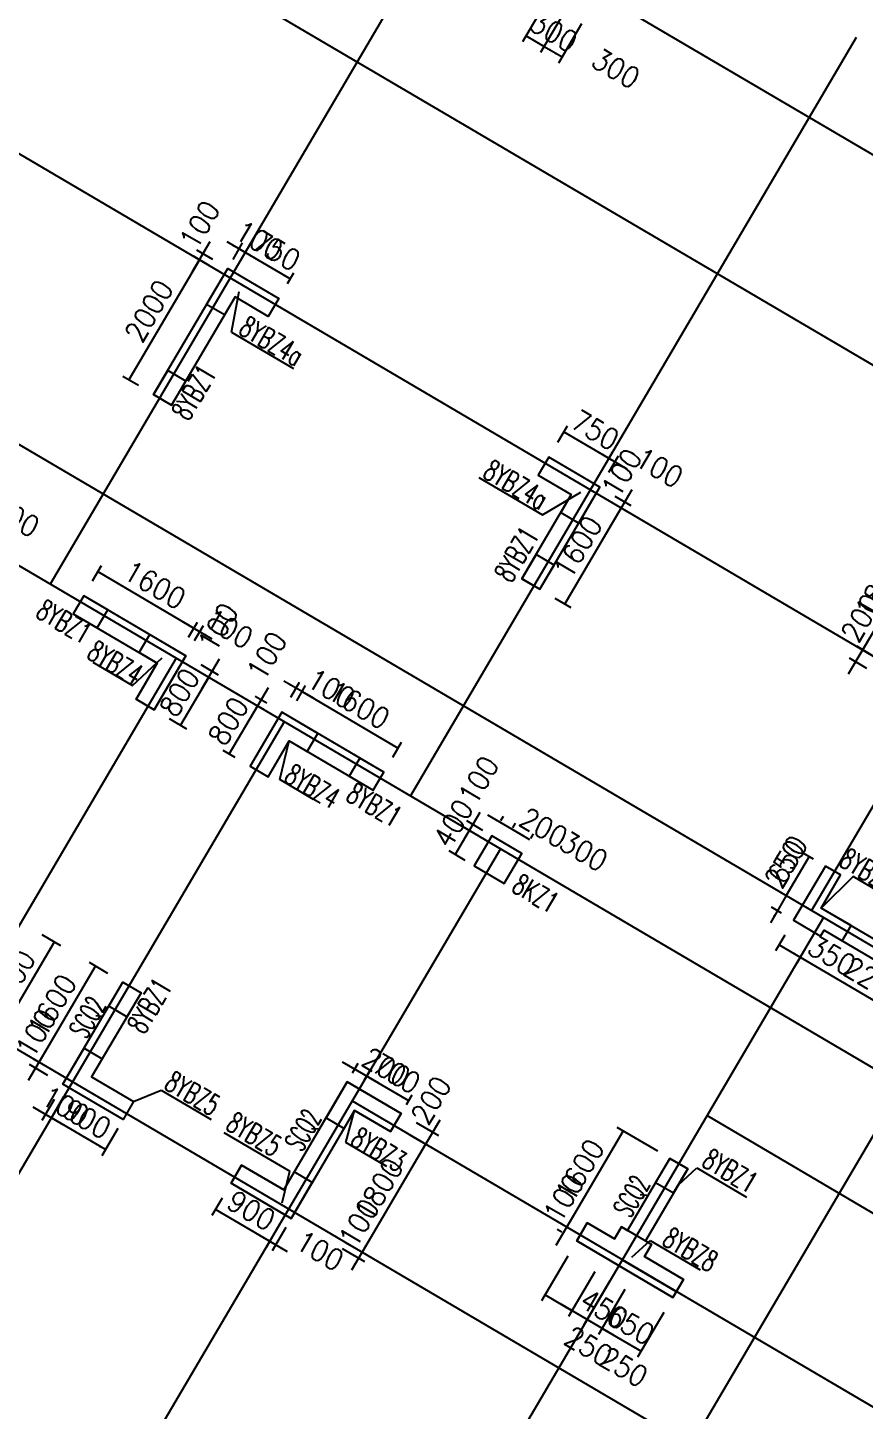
# Model space of a CAD drawing. Extents: x 387171 to 699106, y 11966 to 245688.
# Drawn here: x 607071 to 619086, y 109873 to 129729 of the extents above; entities that cross this region are included whole.
import ezdxf

# ---------------------------------------------------------------- set-up
doc = ezdxf.new("R2010")
doc.units = 0
doc.header["$LTSCALE"] = 100
doc.header["$MEASUREMENT"] = 0
for name, color, linetype in [('b边缘构件', 235, 'Continuous'), ('colu-主楼', 7, 'Continuous'), ('DIM', 3, 'Continuous'), ('DOTE', 253, 'Continuous'), ('NUM', 7, 'Continuous'), ('Q-TEXT', 2, 'Continuous'), ('wall-主楼', 2, 'Continuous'), ('Y阴影', 254, 'Continuous'), ('小尺寸', 4, 'Continuous'), ('边缘构件标注', 1, 'Continuous')]:
    doc.layers.add(name, color=color, linetype=linetype)
doc.styles.get("Standard").update_dxf_attribs({"font": 'standard'})
doc.dimstyles.get("Standard").update_dxf_attribs({"dimtxt": 300, "dimasz": 100, "dimexe": 100, "dimexo": 250, "dimgap": 100, "dimtad": 0, "dimtoh": 1, "dimdec": 0, "dimdsep": 46, "dimcen": 0.09, "dimclrt": 7, "dimadec": 0, "dimazin": 0, "dimtfac": 1, "dimtdec": 4, "dimtofl": 0, "dimtmove": 0, "dimatfit": 3, "dimfxl": 1, "dimtolj": 1, "dimtzin": 0, "dimarcsym": 0})

# ---------------------------------------------------------------- blocks, each defined once
blk = doc.blocks.new('*D4498')
at = {"layer": '小尺寸', "color": 0, "linetype": 'ByBlock', "lineweight": -2}
for p, q in [((610106, 126351), (610245, 126586)), ((610841, 126120), (610194, 126500)), ((610803, 126057), (610891, 126206))]:
    blk.add_line(p, q, dxfattribs=at)
for points in [[(610194, 126500), (610289, 126464), (610272, 126435)], [(610841, 126120), (610746, 126156), (610763, 126185)]]:
    blk.add_solid(points, dxfattribs=at)
at = {"layer": '小尺寸', "color": 7, "linetype": 'Continuous', "lineweight": -2, "insert": (610644, 126526), "char_height": 300, "width": 566.67, "attachment_point": 5, "rotation": 329.5454}
blk.add_mtext('750', dxfattribs=at)
blk = doc.blocks.new('*D744')
at = {"layer": '小尺寸', "color": 0, "linetype": 'ByBlock', "lineweight": -2}
for p, q in [((610366, 126399), (609935, 126652)), ((610020, 126401), (610158, 126637)), ((610106, 126351), (610245, 126586))]:
    blk.add_line(p, q, dxfattribs=at)
for points in [[(610108, 126551), (610013, 126587), (610030, 126616)], [(610194, 126500), (610289, 126464), (610272, 126435)]]:
    blk.add_solid(points, dxfattribs=at)
at = {"layer": '小尺寸', "color": 7, "linetype": 'Continuous', "lineweight": -2, "insert": (610395, 126672), "char_height": 300, "width": 476.67, "attachment_point": 5, "rotation": 329.5454}
blk.add_mtext('100', dxfattribs=at)
blk = doc.blocks.new('*D923')
at = {"layer": '小尺寸', "color": 0, "linetype": 'ByBlock', "lineweight": -2}
for p, q in [((609689, 126654), (609435, 126223)), ((609728, 126399), (609501, 126532)), ((609678, 126313), (609451, 126446))]:
    blk.add_line(p, q, dxfattribs=at)
for points in [[(609587, 126482), (609624, 126576), (609652, 126559)], [(609537, 126395), (609500, 126301), (609472, 126318)]]:
    blk.add_solid(points, dxfattribs=at)
at = {"layer": '小尺寸', "color": 7, "linetype": 'Continuous', "lineweight": -2, "insert": (609543, 126900), "char_height": 300, "width": 476.67, "attachment_point": 5, "rotation": 59.5454}
blk.add_mtext('100', dxfattribs=at)
blk = doc.blocks.new('*D680')
at = {"layer": '小尺寸', "color": 0, "linetype": 'ByBlock', "lineweight": -2}
for p, q in [((609537, 126395), (608523, 124671)), ((609678, 126313), (609451, 126446)), ((608664, 124589), (608437, 124722))]:
    blk.add_line(p, q, dxfattribs=at)
for points in [[(609537, 126395), (609500, 126301), (609472, 126318)], [(608523, 124671), (608559, 124766), (608588, 124749)]]:
    blk.add_solid(points, dxfattribs=at)
at = {"layer": '小尺寸', "color": 7, "linetype": 'Continuous', "lineweight": -2, "insert": (608814, 125660), "char_height": 300, "width": 780, "attachment_point": 5, "rotation": 59.5454}
blk.add_mtext('2000', dxfattribs=at)
blk = doc.blocks.new('*D3289')
at = {"layer": '小尺寸', "color": 0, "linetype": 'ByBlock', "lineweight": -2}
for p, q in [((608003, 121787), (608130, 122003)), ((608079, 121917), (609459, 121106)), ((609382, 120976), (609509, 121192))]:
    blk.add_line(p, q, dxfattribs=at)
for points in [[(608079, 121917), (608174, 121881), (608157, 121852)], [(609459, 121106), (609364, 121143), (609381, 121171)]]:
    blk.add_solid(points, dxfattribs=at)
at = {"layer": '小尺寸', "color": 7, "linetype": 'Continuous', "lineweight": -2, "insert": (608896, 121727), "char_height": 300, "width": 685, "attachment_point": 5, "rotation": 329.5454}
blk.add_mtext('1600', dxfattribs=at)
blk = doc.blocks.new('*D2891')
at = {"layer": '小尺寸', "color": 0, "linetype": 'ByBlock', "lineweight": -2}
for p, q in [((609286, 121208), (609717, 120954)), ((609382, 120976), (609509, 121192)), ((609468, 120926), (609595, 121142))]:
    blk.add_line(p, q, dxfattribs=at)
for points in [[(609459, 121106), (609364, 121143), (609381, 121171)], [(609545, 121056), (609639, 121019), (609622, 120991)]]:
    blk.add_solid(points, dxfattribs=at)
at = {"layer": '小尺寸', "color": 7, "linetype": 'Continuous', "lineweight": -2, "insert": (609963, 121100), "char_height": 300, "width": 476.67, "attachment_point": 5, "rotation": 329.5454}
blk.add_mtext('100', dxfattribs=at)
blk = doc.blocks.new('*D3796')
at = {"layer": '小尺寸', "color": 0, "linetype": 'ByBlock', "lineweight": -2}
for p, q in [((609420, 120548), (609757, 120350)), ((609557, 120583), (609807, 120436)), ((609823, 120659), (609569, 120228))]:
    blk.add_line(p, q, dxfattribs=at)
for points in [[(609721, 120487), (609758, 120581), (609786, 120565)], [(609671, 120401), (609634, 120306), (609606, 120323)]]:
    blk.add_solid(points, dxfattribs=at)
at = {"layer": '小尺寸', "color": 7, "linetype": 'Continuous', "lineweight": -2, "insert": (609805, 121122), "char_height": 300, "width": 476.67, "attachment_point": 5, "rotation": 59.5454}
blk.add_mtext('100', dxfattribs=at)
blk = doc.blocks.new('*D3395')
at = {"layer": '小尺寸', "color": 0, "linetype": 'ByBlock', "lineweight": -2}
for p, q in [((609420, 120548), (609757, 120350)), ((609671, 120401), (609265, 119711)), ((609101, 119807), (609351, 119660))]:
    blk.add_line(p, q, dxfattribs=at)
for points in [[(609671, 120401), (609634, 120306), (609606, 120323)], [(609265, 119711), (609301, 119806), (609330, 119789)]]:
    blk.add_solid(points, dxfattribs=at)
at = {"layer": '小尺寸', "color": 7, "linetype": 'Continuous', "lineweight": -2, "insert": (609252, 120182), "char_height": 300, "width": 566.67, "attachment_point": 5, "rotation": 59.5454}
blk.add_mtext('800', dxfattribs=at)
blk = doc.blocks.new('*D351')
at = {"layer": '小尺寸', "color": 0, "linetype": 'ByBlock', "lineweight": -2}
for p, q in [((606644, 115220), (607455, 116599)), ((607276, 116704), (607541, 116548)), ((606465, 115325), (606730, 115169))]:
    blk.add_line(p, q, dxfattribs=at)
for points in [[(607455, 116599), (607419, 116504), (607390, 116521)], [(606644, 115220), (606680, 115314), (606709, 115297)]]:
    blk.add_solid(points, dxfattribs=at)
at = {"layer": '小尺寸', "color": 7, "linetype": 'Continuous', "lineweight": -2, "insert": (606834, 116036), "char_height": 300, "width": 685, "attachment_point": 5, "rotation": 59.5454}
blk.add_mtext('1600', dxfattribs=at)
blk = doc.blocks.new('*D1877')
at = {"layer": '小尺寸', "color": 0, "linetype": 'ByBlock', "lineweight": -2}
for p, q in [((606094, 122882), (606611, 122577)), ((606279, 122801), (606317, 122866)), ((606451, 122700), (606490, 122765))]:
    blk.add_line(p, q, dxfattribs=at)
for points in [[(606267, 122780), (606172, 122817), (606189, 122845)], [(606439, 122679), (606534, 122643), (606517, 122614)]]:
    blk.add_solid(points, dxfattribs=at)
at = {"layer": '小尺寸', "color": 7, "linetype": 'Continuous', "lineweight": -2, "insert": (606896, 122700), "char_height": 300, "width": 566.67, "attachment_point": 5, "rotation": 329.5454}
blk.add_mtext('200', dxfattribs=at)
blk = doc.blocks.new('*D2652')
at = {"layer": '小尺寸', "color": 0, "linetype": 'ByBlock', "lineweight": -2}
for p, q in [((614660, 112246), (614914, 112677)), ((614740, 112431), (614676, 112470)), ((614791, 112518), (614726, 112556))]:
    blk.add_line(p, q, dxfattribs=at)
for points in [[(614812, 112505), (614849, 112600), (614877, 112583)], [(614762, 112419), (614725, 112324), (614697, 112341)]]:
    blk.add_solid(points, dxfattribs=at)
at = {"layer": '小尺寸', "color": 7, "linetype": 'Continuous', "lineweight": -2, "insert": (614768, 112923), "char_height": 300, "width": 476.67, "attachment_point": 5, "rotation": 59.5454}
blk.add_mtext('100', dxfattribs=at)
blk = doc.blocks.new('*D2266')
at = {"layer": '小尺寸', "color": 0, "linetype": 'ByBlock', "lineweight": -2}
for p, q in [((614812, 112505), (615623, 113884)), ((616119, 113593), (615537, 113935)), ((614791, 112518), (614726, 112556))]:
    blk.add_line(p, q, dxfattribs=at)
for points in [[(615623, 113884), (615587, 113790), (615558, 113807)], [(614812, 112505), (614849, 112600), (614877, 112583)]]:
    blk.add_solid(points, dxfattribs=at)
at = {"layer": '小尺寸', "color": 7, "linetype": 'Continuous', "lineweight": -2, "insert": (615002, 113321), "char_height": 300, "width": 685, "attachment_point": 5, "rotation": 59.5454}
blk.add_mtext('1600', dxfattribs=at)
blk = doc.blocks.new('*D2768')
at = {"layer": '小尺寸', "color": 0, "linetype": 'ByBlock', "lineweight": -2}
for p, q in [((618293, 116599), (618114, 116294)), ((618164, 116380), (620061, 115265)), ((620269, 115619), (620010, 115179))]:
    blk.add_line(p, q, dxfattribs=at)
for points in [[(618164, 116380), (618259, 116344), (618242, 116315)], [(620061, 115265), (619966, 115302), (619983, 115330)]]:
    blk.add_solid(points, dxfattribs=at)
at = {"layer": '小尺寸', "color": 7, "linetype": 'Continuous', "lineweight": -2, "insert": (619239, 116038), "char_height": 300, "width": 780, "attachment_point": 5, "rotation": 329.5454}
blk.add_mtext('2200', dxfattribs=at)
blk = doc.blocks.new('*D4085')
at = {"layer": '小尺寸', "color": 0, "linetype": 'ByBlock', "lineweight": -2}
for p, q in [((618859, 120450), (619164, 120967)), ((619224, 120700), (618976, 120845)), ((619123, 120527), (618875, 120673))]:
    blk.add_line(p, q, dxfattribs=at)
for points in [[(619062, 120795), (619098, 120889), (619127, 120873)], [(618961, 120622), (618924, 120528), (618896, 120545)]]:
    blk.add_solid(points, dxfattribs=at)
at = {"layer": '小尺寸', "color": 7, "linetype": 'Continuous', "lineweight": -2, "insert": (619041, 121252), "char_height": 300, "width": 566.67, "attachment_point": 5, "rotation": 59.5454}
blk.add_mtext('200', dxfattribs=at)
blk = doc.blocks.new('*D409')
at = {"layer": '小尺寸', "color": 0, "linetype": 'ByBlock', "lineweight": -2}
for p, q in [((619062, 120795), (619974, 122346)), ((620136, 122251), (619888, 122397)), ((619224, 120700), (618976, 120845))]:
    blk.add_line(p, q, dxfattribs=at)
for points in [[(619974, 122346), (619938, 122252), (619909, 122269)], [(619062, 120795), (619098, 120889), (619127, 120873)]]:
    blk.add_solid(points, dxfattribs=at)
at = {"layer": '小尺寸', "color": 7, "linetype": 'Continuous', "lineweight": -2, "insert": (619303, 121697), "char_height": 300, "width": 690, "attachment_point": 5, "rotation": 59.5454}
blk.add_mtext('1800', dxfattribs=at)
blk = doc.blocks.new('*D1358')
at = {"layer": '小尺寸', "color": 0, "linetype": 'ByBlock', "lineweight": -2}
for p, q in [((614682, 123776), (614821, 124012)), ((614770, 123926), (615417, 123545)), ((615329, 123396), (615468, 123632))]:
    blk.add_line(p, q, dxfattribs=at)
for points in [[(614770, 123926), (614865, 123889), (614848, 123860)], [(615417, 123545), (615322, 123582), (615339, 123610)]]:
    blk.add_solid(points, dxfattribs=at)
at = {"layer": '小尺寸', "color": 7, "linetype": 'Continuous', "lineweight": -2, "insert": (615220, 123951), "char_height": 300, "width": 566.67, "attachment_point": 5, "rotation": 329.5454}
blk.add_mtext('750', dxfattribs=at)
blk = doc.blocks.new('*D2135')
at = {"layer": '小尺寸', "color": 0, "linetype": 'ByBlock', "lineweight": -2}
for p, q in [((615244, 123647), (615675, 123393)), ((615329, 123396), (615468, 123632)), ((615415, 123345), (615554, 123581))]:
    blk.add_line(p, q, dxfattribs=at)
for points in [[(615417, 123545), (615322, 123582), (615339, 123610)], [(615503, 123495), (615598, 123458), (615581, 123430)]]:
    blk.add_solid(points, dxfattribs=at)
at = {"layer": '小尺寸', "color": 7, "linetype": 'Continuous', "lineweight": -2, "insert": (616139, 123411), "char_height": 300, "width": 476.67, "attachment_point": 5, "rotation": 329.5454}
blk.add_mtext('100', dxfattribs=at)
blk = doc.blocks.new('*D1878')
at = {"layer": '小尺寸', "color": 0, "linetype": 'ByBlock', "lineweight": -2}
for p, q in [((615453, 122917), (615680, 122783)), ((615746, 123092), (615493, 122661)), ((615504, 123003), (615731, 122869))]:
    blk.add_line(p, q, dxfattribs=at)
for points in [[(615645, 122920), (615681, 123015), (615710, 122998)], [(615594, 122834), (615558, 122739), (615529, 122756)]]:
    blk.add_solid(points, dxfattribs=at)
at = {"layer": '小尺寸', "color": 7, "linetype": 'Continuous', "lineweight": -2, "insert": (615601, 123338), "char_height": 300, "width": 476.67, "attachment_point": 5, "rotation": 59.5454}
blk.add_mtext('100', dxfattribs=at)
blk = doc.blocks.new('*D2642')
at = {"layer": '小尺寸', "color": 0, "linetype": 'ByBlock', "lineweight": -2}
for p, q in [((615453, 122917), (615680, 122783)), ((615594, 122834), (614783, 121455)), ((614642, 121537), (614869, 121404))]:
    blk.add_line(p, q, dxfattribs=at)
for points in [[(615594, 122834), (615558, 122739), (615529, 122756)], [(614783, 121455), (614819, 121549), (614848, 121532)]]:
    blk.add_solid(points, dxfattribs=at)
at = {"layer": '小尺寸', "color": 7, "linetype": 'Continuous', "lineweight": -2, "insert": (614973, 122271), "char_height": 300, "width": 685, "attachment_point": 5, "rotation": 59.5454}
blk.add_mtext('1600', dxfattribs=at)
blk = doc.blocks.new('*D2400')
at = {"layer": '小尺寸', "color": 0, "linetype": 'ByBlock', "lineweight": -2}
for p, q in [((610803, 112148), (610372, 112401)), ((610692, 112550), (610494, 112213)), ((610778, 112499), (610580, 112163))]:
    blk.add_line(p, q, dxfattribs=at)
for points in [[(610545, 112300), (610450, 112336), (610467, 112365)], [(610631, 112249), (610726, 112213), (610709, 112184)]]:
    blk.add_solid(points, dxfattribs=at)
at = {"layer": '小尺寸', "color": 7, "linetype": 'Continuous', "lineweight": -2, "insert": (611266, 112165), "char_height": 300, "width": 476.67, "attachment_point": 5, "rotation": 329.5454}
blk.add_mtext('100', dxfattribs=at)
blk = doc.blocks.new('*D2563')
at = {"layer": '小尺寸', "color": 0, "linetype": 'ByBlock', "lineweight": -2}
for p, q in [((609865, 112920), (609718, 112670)), ((610545, 112300), (609769, 112756)), ((610692, 112550), (610494, 112213))]:
    blk.add_line(p, q, dxfattribs=at)
for points in [[(609769, 112756), (609864, 112719), (609847, 112691)], [(610545, 112300), (610450, 112336), (610467, 112365)]]:
    blk.add_solid(points, dxfattribs=at)
at = {"layer": '小尺寸', "color": 7, "linetype": 'Continuous', "lineweight": -2, "insert": (610283, 112743), "char_height": 300, "width": 556.67, "attachment_point": 5, "rotation": 329.5454}
blk.add_mtext('900', dxfattribs=at)
blk = doc.blocks.new('*D3482')
at = {"layer": '小尺寸', "color": 0, "linetype": 'ByBlock', "lineweight": -2}
for p, q in [((612651, 114008), (612973, 113819)), ((612988, 114042), (612684, 113525)), ((612550, 113835), (612872, 113646))]:
    blk.add_line(p, q, dxfattribs=at)
for points in [[(612887, 113869), (612923, 113964), (612952, 113947)], [(612785, 113697), (612749, 113602), (612720, 113619)]]:
    blk.add_solid(points, dxfattribs=at)
at = {"layer": '小尺寸', "color": 7, "linetype": 'Continuous', "lineweight": -2, "insert": (612865, 114326), "char_height": 300, "width": 566.67, "attachment_point": 5, "rotation": 59.5454}
blk.add_mtext('200', dxfattribs=at)
blk = doc.blocks.new('*D3073')
at = {"layer": '小尺寸', "color": 0, "linetype": 'ByBlock', "lineweight": -2}
for p, q in [((612550, 113835), (612872, 113646)), ((612785, 113697), (611873, 112145)), ((611637, 112284), (611959, 112095))]:
    blk.add_line(p, q, dxfattribs=at)
for points in [[(612785, 113697), (612749, 113602), (612720, 113619)], [(611873, 112145), (611909, 112240), (611938, 112223)]]:
    blk.add_solid(points, dxfattribs=at)
at = {"layer": '小尺寸', "color": 7, "linetype": 'Continuous', "lineweight": -2, "insert": (612114, 113048), "char_height": 300, "width": 690, "attachment_point": 5, "rotation": 59.5454}
blk.add_mtext('1800', dxfattribs=at)
blk = doc.blocks.new('*D3994')
at = {"layer": '小尺寸', "color": 0, "linetype": 'ByBlock', "lineweight": -2}
for p, q in [((611587, 112198), (611908, 112008)), ((611637, 112284), (611959, 112095)), ((611974, 112318), (611721, 111887))]:
    blk.add_line(p, q, dxfattribs=at)
for points in [[(611873, 112145), (611909, 112240), (611938, 112223)], [(611822, 112059), (611786, 111964), (611757, 111981)]]:
    blk.add_solid(points, dxfattribs=at)
at = {"layer": '小尺寸', "color": 7, "linetype": 'Continuous', "lineweight": -2, "insert": (611829, 112564), "char_height": 300, "width": 476.67, "attachment_point": 5, "rotation": 59.5454}
blk.add_mtext('100', dxfattribs=at)
blk = doc.blocks.new('*D3587')
at = {"layer": '小尺寸', "color": 0, "linetype": 'ByBlock', "lineweight": -2}
for p, q in [((611908, 114619), (611990, 114757)), ((612543, 114316), (611939, 114671)), ((612512, 114264), (612593, 114403))]:
    blk.add_line(p, q, dxfattribs=at)
for points in [[(611939, 114671), (612034, 114635), (612017, 114606)], [(612543, 114316), (612448, 114353), (612465, 114381)]]:
    blk.add_solid(points, dxfattribs=at)
at = {"layer": '小尺寸', "color": 7, "linetype": 'Continuous', "lineweight": -2, "insert": (612368, 114709), "char_height": 300, "width": 566.67, "attachment_point": 5, "rotation": 329.5454}
blk.add_mtext('700', dxfattribs=at)
blk = doc.blocks.new('*D4492')
at = {"layer": '小尺寸', "color": 0, "linetype": 'ByBlock', "lineweight": -2}
for p, q in [((612112, 114570), (611594, 114874)), ((611736, 114720), (611817, 114859)), ((611908, 114619), (611990, 114757))]:
    blk.add_line(p, q, dxfattribs=at)
for points in [[(611767, 114773), (611672, 114809), (611689, 114838)], [(611939, 114671), (612034, 114635), (612017, 114606)]]:
    blk.add_solid(points, dxfattribs=at)
at = {"layer": '小尺寸', "color": 7, "linetype": 'Continuous', "lineweight": -2, "insert": (612222, 114795), "char_height": 300, "width": 566.67, "attachment_point": 5, "rotation": 329.5454}
blk.add_mtext('200', dxfattribs=at)
blk = doc.blocks.new('*D4116')
at = {"layer": '小尺寸', "color": 0, "linetype": 'ByBlock', "lineweight": -2}
for p, q in [((610934, 120064), (611061, 120280)), ((612389, 119383), (611010, 120194)), ((612313, 119253), (612440, 119469))]:
    blk.add_line(p, q, dxfattribs=at)
for points in [[(611010, 120194), (611105, 120158), (611088, 120129)], [(612389, 119383), (612295, 119419), (612312, 119448)]]:
    blk.add_solid(points, dxfattribs=at)
at = {"layer": '小尺寸', "color": 7, "linetype": 'Continuous', "lineweight": -2, "insert": (611827, 120004), "char_height": 300, "width": 685, "attachment_point": 5, "rotation": 329.5454}
blk.add_mtext('1600', dxfattribs=at)
blk = doc.blocks.new('*D379')
at = {"layer": '小尺寸', "color": 0, "linetype": 'ByBlock', "lineweight": -2}
for p, q in [((611183, 120093), (610752, 120346)), ((610848, 120115), (610975, 120331)), ((610934, 120064), (611061, 120280))]:
    blk.add_line(p, q, dxfattribs=at)
for points in [[(610924, 120245), (610829, 120281), (610846, 120310)], [(611010, 120194), (611105, 120158), (611088, 120129)]]:
    blk.add_solid(points, dxfattribs=at)
at = {"layer": '小尺寸', "color": 7, "linetype": 'Continuous', "lineweight": -2, "insert": (611429, 120238), "char_height": 300, "width": 476.67, "attachment_point": 5, "rotation": 329.5454}
blk.add_mtext('100', dxfattribs=at)
blk = doc.blocks.new('*D541')
at = {"layer": '小尺寸', "color": 0, "linetype": 'ByBlock', "lineweight": -2}
for p, q in [((610524, 120247), (610270, 119816)), ((610455, 119940), (610285, 120039)), ((610505, 120026), (610336, 120125))]:
    blk.add_line(p, q, dxfattribs=at)
for points in [[(610422, 120075), (610459, 120169), (610487, 120152)], [(610372, 119988), (610335, 119894), (610307, 119911)]]:
    blk.add_solid(points, dxfattribs=at)
at = {"layer": '小尺寸', "color": 7, "linetype": 'Continuous', "lineweight": -2, "insert": (610506, 120710), "char_height": 300, "width": 476.67, "attachment_point": 5, "rotation": 59.5454}
blk.add_mtext('100', dxfattribs=at)
blk = doc.blocks.new('*D310')
at = {"layer": '小尺寸', "color": 0, "linetype": 'ByBlock', "lineweight": -2}
for p, q in [((610372, 119988), (609966, 119299)), ((610455, 119940), (610285, 120039)), ((610049, 119250), (609880, 119349))]:
    blk.add_line(p, q, dxfattribs=at)
for points in [[(610372, 119988), (610335, 119894), (610307, 119911)], [(609966, 119299), (610002, 119393), (610031, 119377)]]:
    blk.add_solid(points, dxfattribs=at)
at = {"layer": '小尺寸', "color": 7, "linetype": 'Continuous', "lineweight": -2, "insert": (609953, 119770), "char_height": 300, "width": 566.67, "attachment_point": 5, "rotation": 59.5454}
blk.add_mtext('800', dxfattribs=at)
blk = doc.blocks.new('*D1054')
at = {"layer": '小尺寸', "color": 0, "linetype": 'ByBlock', "lineweight": -2}
for p, q in [((607588, 114374), (607360, 113987)), ((608187, 113617), (607411, 114073)), ((608364, 113918), (608136, 113530))]:
    blk.add_line(p, q, dxfattribs=at)
for points in [[(607411, 114073), (607506, 114036), (607489, 114008)], [(608187, 113617), (608092, 113653), (608109, 113682)]]:
    blk.add_solid(points, dxfattribs=at)
at = {"layer": '小尺寸', "color": 7, "linetype": 'Continuous', "lineweight": -2, "insert": (607926, 114060), "char_height": 300, "width": 556.67, "attachment_point": 5, "rotation": 329.5454}
blk.add_mtext('900', dxfattribs=at)
blk = doc.blocks.new('*D805')
at = {"layer": '小尺寸', "color": 0, "linetype": 'ByBlock', "lineweight": -2}
for p, q in [((607583, 113971), (607152, 114225)), ((607452, 114339), (607274, 114037)), ((607588, 114374), (607360, 113987))]:
    blk.add_line(p, q, dxfattribs=at)
for points in [[(607325, 114123), (607230, 114160), (607247, 114188)], [(607411, 114073), (607506, 114036), (607489, 114008)]]:
    blk.add_solid(points, dxfattribs=at)
at = {"layer": '小尺寸', "color": 7, "linetype": 'Continuous', "lineweight": -2, "insert": (607612, 114244), "char_height": 300, "width": 476.67, "attachment_point": 5, "rotation": 329.5454}
blk.add_mtext('100', dxfattribs=at)
blk = doc.blocks.new('*D1581')
at = {"layer": '小尺寸', "color": 0, "linetype": 'ByBlock', "lineweight": -2}
for p, q in [((607083, 114614), (607336, 115045)), ((607363, 114681), (607098, 114837)), ((607413, 114767), (607148, 114923))]:
    blk.add_line(p, q, dxfattribs=at)
for points in [[(607184, 114786), (607148, 114692), (607119, 114709)], [(607235, 114873), (607271, 114967), (607300, 114950)]]:
    blk.add_solid(points, dxfattribs=at)
at = {"layer": '小尺寸', "color": 7, "linetype": 'Continuous', "lineweight": -2, "insert": (607191, 115291), "char_height": 300, "width": 476.67, "attachment_point": 5, "rotation": 59.5454}
blk.add_mtext('100', dxfattribs=at)
blk = doc.blocks.new('*D1314')
at = {"layer": '小尺寸', "color": 0, "linetype": 'ByBlock', "lineweight": -2}
for p, q in [((607235, 114873), (608046, 116252)), ((608224, 116147), (607959, 116302)), ((607413, 114767), (607148, 114923))]:
    blk.add_line(p, q, dxfattribs=at)
for points in [[(608046, 116252), (608009, 116157), (607980, 116174)], [(607235, 114873), (607271, 114967), (607300, 114950)]]:
    blk.add_solid(points, dxfattribs=at)
at = {"layer": '小尺寸', "color": 7, "linetype": 'Continuous', "lineweight": -2, "insert": (607425, 115689), "char_height": 300, "width": 685, "attachment_point": 5, "rotation": 59.5454}
blk.add_mtext('1600', dxfattribs=at)
blk = doc.blocks.new('*D2527')
at = {"layer": '小尺寸', "color": 0, "linetype": 'ByBlock', "lineweight": -2}
for p, q in [((614283, 118066), (614025, 118219)), ((614037, 118239), (614076, 118305)), ((614296, 118087), (614334, 118153))]:
    blk.add_line(p, q, dxfattribs=at)
for points in [[(614025, 118219), (614120, 118182), (614103, 118153)], [(614283, 118066), (614189, 118103), (614206, 118131)]]:
    blk.add_solid(points, dxfattribs=at)
at = {"layer": '小尺寸', "color": 7, "linetype": 'Continuous', "lineweight": -2, "insert": (615058, 117901), "char_height": 300, "width": 566.67, "attachment_point": 5, "rotation": 329.5454}
blk.add_mtext('300', dxfattribs=at)
blk = doc.blocks.new('*D3431')
at = {"layer": '小尺寸', "color": 0, "linetype": 'ByBlock', "lineweight": -2}
for p, q in [((614197, 118117), (613680, 118421)), ((613865, 118341), (613903, 118406)), ((614037, 118239), (614076, 118305))]:
    blk.add_line(p, q, dxfattribs=at)
for points in [[(613852, 118320), (613758, 118356), (613775, 118385)], [(614025, 118219), (614120, 118182), (614103, 118153)]]:
    blk.add_solid(points, dxfattribs=at)
at = {"layer": '小尺寸', "color": 7, "linetype": 'Continuous', "lineweight": -2, "insert": (614482, 118240), "char_height": 300, "width": 566.67, "attachment_point": 5, "rotation": 329.5454}
blk.add_mtext('200', dxfattribs=at)
blk = doc.blocks.new('*D3033')
at = {"layer": '小尺寸', "color": 0, "linetype": 'ByBlock', "lineweight": -2}
for p, q in [((613565, 118459), (613311, 118028)), ((613558, 118115), (613326, 118251)), ((613609, 118201), (613377, 118337))]:
    blk.add_line(p, q, dxfattribs=at)
for points in [[(613463, 118287), (613500, 118381), (613528, 118364)], [(613413, 118200), (613376, 118106), (613348, 118123)]]:
    blk.add_solid(points, dxfattribs=at)
at = {"layer": '小尺寸', "color": 7, "linetype": 'Continuous', "lineweight": -2, "insert": (613547, 118922), "char_height": 300, "width": 476.67, "attachment_point": 5, "rotation": 59.5454}
blk.add_mtext('100', dxfattribs=at)
blk = doc.blocks.new('*D3946')
at = {"layer": '小尺寸', "color": 0, "linetype": 'ByBlock', "lineweight": -2}
for p, q in [((613413, 118200), (613210, 117856)), ((613558, 118115), (613326, 118251)), ((613355, 117770), (613124, 117906))]:
    blk.add_line(p, q, dxfattribs=at)
for points in [[(613413, 118200), (613376, 118106), (613348, 118123)], [(613210, 117856), (613246, 117950), (613275, 117933)]]:
    blk.add_solid(points, dxfattribs=at)
at = {"layer": '小尺寸', "color": 7, "linetype": 'Continuous', "lineweight": -2, "insert": (613182, 118301), "char_height": 300, "width": 576.67, "attachment_point": 5, "rotation": 59.5454}
blk.add_mtext('400', dxfattribs=at)
blk = doc.blocks.new('*D4431')
at = {"layer": '小尺寸', "color": 0, "linetype": 'ByBlock', "lineweight": -2}
for p, q in [((618294, 117825), (617964, 117264)), ((618354, 117789), (618207, 117875)), ((618025, 117228), (617878, 117315))]:
    blk.add_line(p, q, dxfattribs=at)
for points in [[(618294, 117825), (618257, 117730), (618229, 117747)], [(617964, 117264), (618000, 117359), (618029, 117342)]]:
    blk.add_solid(points, dxfattribs=at)
at = {"layer": '小尺寸', "color": 7, "linetype": 'Continuous', "lineweight": -2, "insert": (617982, 117783), "char_height": 300, "width": 556.67, "attachment_point": 5, "rotation": 59.5454}
blk.add_mtext('650', dxfattribs=at)
blk = doc.blocks.new('*D4049')
at = {"layer": '小尺寸', "color": 0, "linetype": 'ByBlock', "lineweight": -2}
for p, q in [((618065, 117437), (617736, 116876)), ((618025, 117228), (617878, 117315)), ((617898, 117013), (617751, 117099))]:
    blk.add_line(p, q, dxfattribs=at)
for points in [[(617964, 117264), (618000, 117359), (618029, 117342)], [(617837, 117049), (617801, 116954), (617772, 116971)]]:
    blk.add_solid(points, dxfattribs=at)
at = {"layer": '小尺寸', "color": 7, "linetype": 'Continuous', "lineweight": -2, "insert": (617943, 117721), "char_height": 300, "width": 566.67, "attachment_point": 5, "rotation": 59.5454}
blk.add_mtext('250', dxfattribs=at)
blk = doc.blocks.new('*D1991')
at = {"layer": '小尺寸', "color": 0, "linetype": 'ByBlock', "lineweight": -2}
for p, q in [((614829, 112089), (614451, 111446)), ((615217, 111861), (614839, 111218)), ((614501, 111532), (614889, 111304))]:
    blk.add_line(p, q, dxfattribs=at)
for points in [[(614501, 111532), (614596, 111496), (614579, 111467)], [(614889, 111304), (614795, 111340), (614812, 111369)]]:
    blk.add_solid(points, dxfattribs=at)
at = {"layer": '小尺寸', "color": 7, "linetype": 'Continuous', "lineweight": -2, "insert": (615351, 111323), "char_height": 300, "width": 576.67, "attachment_point": 5, "rotation": 329.5454}
blk.add_mtext('450', dxfattribs=at)
blk = doc.blocks.new('*D1725')
at = {"layer": '小尺寸', "color": 0, "linetype": 'ByBlock', "lineweight": -2}
for p, q in [((615217, 111861), (614839, 111218)), ((615433, 111734), (615054, 111091)), ((614717, 111405), (615277, 111076))]:
    blk.add_line(p, q, dxfattribs=at)
for points in [[(614889, 111304), (614795, 111340), (614812, 111369)], [(615105, 111177), (615200, 111141), (615183, 111112)]]:
    blk.add_solid(points, dxfattribs=at)
at = {"layer": '小尺寸', "color": 7, "linetype": 'Continuous', "lineweight": -2, "insert": (615128, 110792), "char_height": 300, "width": 566.67, "attachment_point": 5, "rotation": 329.5454}
blk.add_mtext('250', dxfattribs=at)
blk = doc.blocks.new('*D2495')
at = {"layer": '小尺寸', "color": 0, "linetype": 'ByBlock', "lineweight": -2}
for p, q in [((615648, 111608), (615270, 110964)), ((616208, 111278), (615830, 110635)), ((615320, 111050), (615881, 110721))]:
    blk.add_line(p, q, dxfattribs=at)
for points in [[(615320, 111050), (615415, 111014), (615398, 110985)], [(615881, 110721), (615786, 110757), (615803, 110786)]]:
    blk.add_solid(points, dxfattribs=at)
at = {"layer": '小尺寸', "color": 7, "linetype": 'Continuous', "lineweight": -2, "insert": (615727, 111101), "char_height": 300, "width": 556.67, "attachment_point": 5, "rotation": 329.5454}
blk.add_mtext('650', dxfattribs=at)
blk = doc.blocks.new('*D2243')
at = {"layer": '小尺寸', "color": 0, "linetype": 'ByBlock', "lineweight": -2}
for p, q in [((615433, 111734), (615054, 111091)), ((615648, 111608), (615270, 110964)), ((615493, 110949), (614933, 111278))]:
    blk.add_line(p, q, dxfattribs=at)
for points in [[(615105, 111177), (615010, 111213), (615027, 111242)], [(615320, 111050), (615415, 111014), (615398, 110985)]]:
    blk.add_solid(points, dxfattribs=at)
at = {"layer": '小尺寸', "color": 7, "linetype": 'Continuous', "lineweight": -2, "insert": (615633, 110495), "char_height": 300, "width": 566.67, "attachment_point": 5, "rotation": 329.5454}
blk.add_mtext('250', dxfattribs=at)
blk = doc.blocks.new('*D1171')
at = {"layer": '小尺寸', "color": 0, "linetype": 'ByBlock', "lineweight": -2}
for p, q in [((617944, 116696), (617812, 116471)), ((617863, 116558), (618164, 116380)), ((618246, 116519), (618114, 116294))]:
    blk.add_line(p, q, dxfattribs=at)
for points in [[(617863, 116558), (617957, 116521), (617940, 116493)], [(618164, 116380), (618070, 116417), (618086, 116445)]]:
    blk.add_solid(points, dxfattribs=at)
at = {"layer": '小尺寸', "color": 7, "linetype": 'Continuous', "lineweight": -2, "insert": (618621, 116401), "char_height": 300, "width": 566.67, "attachment_point": 5, "rotation": 329.5454}
blk.add_mtext('350', dxfattribs=at)
blk = doc.blocks.new('*D2252')
at = {"layer": 'DIM', "color": 0, "linetype": 'ByBlock', "lineweight": -2}
for p, q in [((614506, 130086), (614177, 129525)), ((614765, 129934), (614435, 129373)), ((614228, 129612), (614486, 129460))]:
    blk.add_line(p, q, dxfattribs=at)
for points in [[(614228, 129612), (614322, 129575), (614305, 129547)], [(614486, 129460), (614391, 129496), (614408, 129525)]]:
    blk.add_solid(points, dxfattribs=at)
at = {"layer": 'DIM', "color": 7, "linetype": 'Continuous', "lineweight": -2, "insert": (614626, 129667), "char_height": 300, "width": 566.67, "attachment_point": 5, "rotation": 329.5454}
blk.add_mtext('300', dxfattribs=at)
blk = doc.blocks.new('*D1851')
at = {"layer": 'DIM', "color": 0, "linetype": 'ByBlock', "lineweight": -2}
for p, q in [((614765, 129934), (614435, 129373)), ((615024, 129782), (614694, 129221)), ((614486, 129460), (614745, 129308))]:
    blk.add_line(p, q, dxfattribs=at)
for points in [[(614486, 129460), (614581, 129423), (614564, 129395)], [(614745, 129308), (614650, 129344), (614667, 129373)]]:
    blk.add_solid(points, dxfattribs=at)
at = {"layer": 'DIM', "color": 7, "linetype": 'Continuous', "lineweight": -2, "insert": (615519, 129142), "char_height": 300, "width": 566.67, "attachment_point": 5, "rotation": 329.5454}
blk.add_mtext('300', dxfattribs=at)

msp = doc.modelspace()

# ---------------------------------------------------------------- hatches: boundary and pattern name
at = {"layer": 'Y阴影'}
h = msp.add_hatch(dxfattribs=at)
h.set_pattern_fill('ANSI31', color=256, scale=25, angle=-30.45463, style=0)
h.set_pattern_definition([])
h.paths.add_polyline_path([(610676.6, 125841.3), (610524.5, 125582.7), (610050.4, 125861.5), (609898.3, 125602.9), (609639.7, 125754.9), (609943.8, 126272.1)], flags=0)
h = msp.add_hatch(dxfattribs=at)
h.set_pattern_fill('ANSI31', color=256, scale=25, angle=-30.45463, style=0)
h.set_pattern_definition([])
h.paths.add_polyline_path([(609082.2, 124806.7), (608879.4, 124461.9), (609138.1, 124309.8), (609340.8, 124654.6)], flags=0)
h = msp.add_hatch(dxfattribs=at)
h.set_pattern_fill('ANSI31', color=256, scale=25, angle=-30.45463, style=0)
h.set_pattern_definition([])
h.paths.add_polyline_path([(614555.7, 123560.5), (614403.7, 123301.9), (614877.8, 123023.1), (614725.7, 122764.5), (614984.3, 122612.4), (615288.4, 123129.6)], flags=0)
h = msp.add_hatch(dxfattribs=at)
h.set_pattern_fill('ANSI31', color=256, scale=25, angle=-30.45463, style=0)
h.set_pattern_definition([])
h.paths.add_polyline_path([(614370.9, 122161), (614168.2, 121816.2), (614426.8, 121664.2), (614629.5, 122009)], flags=0)
h = msp.add_hatch(dxfattribs=at)
h.set_pattern_fill('ANSI31', color=256, scale=25, angle=-30.45463, style=0)
h.set_pattern_definition([])
h.paths.add_polyline_path([(607724, 121313.1), (608068.9, 121110.3), (608220.9, 121368.9), (607876.1, 121571.7)], flags=0)
h = msp.add_hatch(dxfattribs=at)
h.set_pattern_fill('ANSI31', color=256, scale=25, angle=-30.45463, style=0)
h.set_pattern_definition([])
h.paths.add_polyline_path([(609341.5, 120710), (608885.4, 119934.2), (608626.8, 120086.2), (608930.9, 120603.5), (608672.3, 120755.5), (608824.3, 121014.1)], flags=0)
h = msp.add_hatch(dxfattribs=at)
h.set_pattern_fill('ANSI31', color=256, scale=25, angle=-30.45463, style=0)
h.set_pattern_definition([])
h.paths.add_polyline_path([(610720.8, 119899), (610264.6, 119123.2), (610523.2, 118971.2), (610827.4, 119488.4), (611086, 119336.3), (611238, 119594.9)], flags=0)
h = msp.add_hatch(dxfattribs=at)
h.set_pattern_fill('ANSI31', color=256, scale=25, angle=-30.45463, style=0)
h.set_pattern_definition([])
h.paths.add_polyline_path([(611689.4, 118981.5), (612034.2, 118778.8), (612186.3, 119037.4), (611841.4, 119240.1)], flags=0)
h = msp.add_hatch(dxfattribs=at)
h.set_pattern_fill('ANSI31', color=256, scale=25, angle=-30.45463, style=0)
h.set_pattern_definition([])
h.paths.add_polyline_path([(618526.8, 117687.4), (618070.6, 116911.6), (618458.5, 116683.5), (618509.2, 116769.7), (618767.8, 116617.6), (618894.5, 116833.1), (618463.5, 117086.6), (618742.3, 117560.7)], flags=0)
h = msp.add_hatch(dxfattribs=at)
h.set_pattern_fill('ANSI31', color=256, scale=25, angle=-30.45463, style=0)
h.set_pattern_definition([])
h.paths.add_polyline_path([(608698.6, 115867.8), (608495.8, 115523), (608237.2, 115675.1), (608439.9, 116019.9)], flags=0)
h = msp.add_hatch(dxfattribs=at)
h.set_pattern_fill('ANSI31', color=256, scale=25, angle=-30.45463, style=0)
h.set_pattern_definition([])
h.paths.add_polyline_path([(608592.4, 114306.2), (608440.3, 114047.6), (607578.3, 114554.5), (607882.4, 115071.7), (608141, 114919.6), (607989, 114661)], flags=0)
h = msp.add_hatch(dxfattribs=at)
h.set_pattern_fill('ANSI31', color=256, scale=25, angle=-30.45463, style=0)
h.set_pattern_definition([])
h.paths.add_polyline_path([(611659.8, 114590.7), (611355.7, 114073.5), (611614.3, 113921.4), (611766.4, 114180.1), (612283.6, 113875.9), (612435.6, 114134.6)], flags=0)
h = msp.add_hatch(dxfattribs=at)
h.set_pattern_fill('ANSI31', color=256, scale=25, angle=-30.45463, style=0)
h.set_pattern_definition([])
h.paths.add_polyline_path([(610144, 113393.9), (609992, 113135.3), (610854, 112628.4), (611158.1, 113145.6), (610899.5, 113297.7), (610747.5, 113039.1)], flags=0)
h = msp.add_hatch(dxfattribs=at)
h.set_pattern_fill('ANSI31', color=256, scale=25, angle=-30.45463, style=0)
h.set_pattern_definition([])
h.paths.add_polyline_path([(616291.6, 113491.4), (616088.9, 113146.6), (616347.5, 112994.5), (616550.2, 113339.3)], flags=0)
h = msp.add_hatch(dxfattribs=at)
h.set_pattern_fill('ANSI31', color=256, scale=25, angle=-30.45463, style=0)
h.set_pattern_definition([])
h.paths.add_polyline_path([(615107.9, 112563.3), (614955.9, 112304.7), (616335.1, 111493.7), (616487.2, 111752.3), (615926.8, 112081.8), (616028.2, 112254.2), (615597.2, 112507.6), (615495.8, 112335.2)], flags=0)

# ---------------------------------------------------------------- linework, layer by layer
at = {"layer": 'b边缘构件'}
for points in [[(610676.6, 125841.3), (610524.5, 125582.7), (610050.4, 125861.5), (609898.3, 125602.9), (609639.7, 125754.9), (609943.8, 126272.1), (610676.6, 125841.3)], [(609082.2, 124806.7), (608879.4, 124461.9), (609138.1, 124309.8), (609340.8, 124654.6), (609082.2, 124806.7)], [(614555.7, 123560.5), (614403.7, 123301.9), (614877.8, 123023.1), (614725.7, 122764.5), (614984.3, 122612.4), (615288.4, 123129.6), (614555.7, 123560.5)], [(614370.9, 122161), (614168.2, 121816.2), (614426.8, 121664.2), (614629.5, 122009), (614370.9, 122161)], [(607724, 121313.1), (608068.9, 121110.3), (608220.9, 121368.9), (607876.1, 121571.7), (607724, 121313.1)], [(609341.5, 120710), (608885.4, 119934.2), (608626.8, 120086.2), (608930.9, 120603.5), (608672.3, 120755.5), (608824.3, 121014.1), (609341.5, 120710)], [(610720.8, 119899), (610264.6, 119123.2), (610523.2, 118971.2), (610827.4, 119488.4), (611086, 119336.3), (611238, 119594.9), (610720.8, 119899)], [(611689.4, 118981.5), (612034.2, 118778.8), (612186.3, 119037.4), (611841.4, 119240.1), (611689.4, 118981.5)], [(618526.8, 117687.4), (618070.6, 116911.6), (618458.5, 116683.5), (618509.2, 116769.7), (618767.8, 116617.6), (618894.5, 116833.1), (618463.5, 117086.6), (618742.3, 117560.7), (618526.8, 117687.4)], [(608698.6, 115867.8), (608495.8, 115523), (608237.2, 115675.1), (608439.9, 116019.9), (608698.6, 115867.8)], [(608592.4, 114306.2), (608440.3, 114047.6), (607578.3, 114554.5), (607882.4, 115071.7), (608141, 114919.6), (607989, 114661), (608592.4, 114306.2)], [(611659.8, 114590.7), (611355.7, 114073.5), (611614.3, 113921.4), (611766.4, 114180.1), (612283.6, 113875.9), (612435.6, 114134.6), (611659.8, 114590.7)], [(610144, 113393.9), (609992, 113135.3), (610854, 112628.4), (611158.1, 113145.6), (610899.5, 113297.7), (610747.5, 113039.1), (610144, 113393.9)], [(616291.6, 113491.4), (616088.9, 113146.6), (616347.5, 112994.5), (616550.2, 113339.3), (616291.6, 113491.4)], [(615107.9, 112563.3), (614955.9, 112304.7), (616335.1, 111493.7), (616487.2, 111752.3), (615926.8, 112081.8), (616028.2, 112254.2), (615597.2, 112507.6), (615495.8, 112335.2), (615107.9, 112563.3)]]:
    msp.add_lwpolyline(points, dxfattribs=at)
at = {"layer": 'colu-主楼'}
msp.add_lwpolyline([(613915.5, 117440.6), (614168.9, 117871.6), (613737.9, 118125), (613484.5, 117694)], close=True, dxfattribs=at)
msp.add_lwpolyline([(613915.5, 117440.6), (614168.9, 117871.6), (613737.9, 118125), (613484.5, 117694)], close=True, dxfattribs=at)
at = {"layer": 'DOTE'}
for p, q in [((587628.3, 143453.4), (636841.8, 114516.9)), ((585803.6, 140350.1), (639805.6, 108598)), ((647775.5, 111104.2), (601053.4, 138575.8)), ((583218.7, 135953.7), (631186.4, 107749.7)), ((613797.1, 132628.3), (607394.4, 121738.9)), ((580177.5, 130781.5), (629391, 101845)), ((597120.7, 129519.7), (633192.4, 108310.3)), ((618969.3, 129587.1), (612566.6, 118697.8)), ((623969.1, 126647.4), (618326.6, 117051)), ((609204.7, 120674.5), (603989.7, 111805.2)), ((610756.3, 119762.2), (605541.3, 110892.8)), ((613859.6, 117937.5), (608644.7, 109068.2)), ((621612, 117903.5), (614420.3, 105672.2)), ((618499.1, 116949.7), (612523.8, 106787.3)), ((611730.8, 114316.9), (630303.4, 103396.7)), ((616826.4, 114105), (631519.8, 105465.6))]:
    msp.add_line(p, q, dxfattribs=at)
at = {"layer": 'wall-主楼'}
for points in [[(609943.8, 126272.1), (610676.6, 125841.3), (610524.5, 125582.7), (610050.4, 125861.5), (609138.1, 124309.8), (608879.4, 124461.9)], [(615288.4, 123129.6), (614555.7, 123560.5), (614403.7, 123301.9), (614877.8, 123023.1), (614167.7, 121816.5), (614426.4, 121664.4)], [(608930.9, 120603.5), (608626.8, 120086.2), (608885.4, 119934.2), (609341.5, 120710), (607876.1, 121571.7), (607724, 121313.1)], [(612186.3, 119037.4), (610720.8, 119899), (610264.6, 119123.2), (610523.2, 118971.2), (610827.4, 119488.4), (612034.2, 118778.8)], [(618526.8, 117687.4), (618070.6, 116911.6), (618458.5, 116683.5), (618509.2, 116769.7), (620405.7, 115654.6), (620811.2, 116344.2), (620638.8, 116445.6), (620360, 115971.5), (618463.5, 117086.6), (618742.3, 117560.7)], [(607989, 114661), (608592.4, 114306.2), (608440.3, 114047.6), (607578.3, 114554.5), (608439.9, 116019.9), (608698.6, 115867.8)], [(610747.5, 113039.1), (611659.8, 114590.7), (612435.6, 114134.6), (612283.6, 113875.9), (611766.4, 114180.1), (610854, 112628.4), (609992, 113135.3), (610144, 113393.9)], [(616486.7, 111752.6), (616334.7, 111493.9), (614955.9, 112304.7), (615107.9, 112563.3), (615495.8, 112335.2), (615597.2, 112507.6), (615683.4, 112456.9), (616291.6, 113491.4), (616550.2, 113339.3), (615942, 112304.9), (616028.2, 112254.2), (615926.9, 112081.8)]]:
    msp.add_lwpolyline(points, close=True, dxfattribs=at)
at = {"layer": 'Y阴影'}
msp.add_line((615610, 112036.1), (616385.8, 111579.9), dxfattribs=at)
at = {"layer": '边缘构件标注', "color": 200}
for p, q in [((609996.3, 125357.5), (610110.1, 125942.4)), ((609996.3, 125357.5), (610887.3, 124833.7)), ((613550.1, 123268), (614463.7, 122730.8)), ((614463.7, 122730.8), (615014.7, 123058.6)), ((608006.9, 120617.7), (608575.4, 120283.5)), ((608575.4, 120283.5), (609001.8, 120677.8)), ((610693.5, 118929.9), (610827.4, 119488.4)), ((611175.7, 118646.3), (610693.5, 118929.9)), ((618923.9, 117538.6), (618463.5, 117086.6)), ((619625.6, 117126), (618923.9, 117538.6)), ((608592.4, 114306.2), (608987.8, 114470.5)), ((608987.8, 114470.5), (609704.8, 114048.9)), ((611639.4, 113716.8), (611766.4, 114180.1)), ((609889.4, 113862.8), (610835.8, 113306.3)), ((612207.8, 113382.5), (611639.4, 113716.8)), ((610725.5, 112852.8), (610835.8, 113306.3)), ((616416.3, 113111.6), (616678.7, 113354.1)), ((616678.7, 113354.1), (617395.6, 112932.5)), ((615746.9, 112071.6), (616009.2, 112314.1)), ((616009.2, 112314.1), (616726.2, 111892.5))]:
    msp.add_line(p, q, dxfattribs=at)

# ---------------------------------------------------------------- texts
at = {"layer": 'NUM', "color": 200, "width": 0.7}
msp.add_text('8KZ1', height=300, rotation=329.54537, dxfattribs=at).set_placement((614003.2, 117334.1))
at = {"layer": 'Q-TEXT', "color": 3, "width": 0.6}
for p in [(607911.8, 115191.5), (611007.9, 113571.2), (615725.4, 112620.8)]:
    msp.add_text('SCQ2', height=300, rotation=59.54537, dxfattribs=at).set_placement(p)
at = {"layer": '边缘构件标注', "color": 200, "width": 0.7}
for s, rotation, p in [('8YBZ4a', 329.54537, (610082.5, 125344.7)), ('8YBZ1', 59.54537, (609379.1, 124064.2)), ('8YBZ4a', 329.54537, (613589.3, 123282.8)), ('8YBZ1', 59.54537, (614013.6, 121740.2)), ('8YBZ1', 329.54537, (607167.9, 121276.5)), ('8YBZ4', 329.54537, (607902.1, 120687.3)), ('8YBZ4', 329.54537, (610734.1, 118914)), ('8YBZ1', 329.54537, (611623.2, 118643.3)), ('8YBZ15c', 329.54537, (618705.4, 117702.9)), ('8YBZ1', 59.54537, (608742.5, 115257.1)), ('8YBZ5', 329.54537, (609014.8, 114501.7)), ('8YBZ5', 329.54537, (609897.5, 113915.3)), ('8YBZ3', 329.54537, (611687, 113696.8)), ('8YBZ1', 329.54537, (616732.6, 113389.1)), ('8YBZ8', 329.54537, (616163.3, 112259.2))]:
    msp.add_text(s, height=300, rotation=rotation, dxfattribs=at).set_placement(p)

# ---------------------------------------------------------------- dimensions: what is measured, and where the dimension line sits
at = {"layer": 'DIM', "color": 200}
for p1, p2, picture, middle in [((614633, 130301.3), (614891.6, 130149.3), '*D2252', (614166.3, 129937.7)), ((614891.6, 130149.3), (615150.2, 129997.2), '*D1851', (615059.5, 129412.5))]:
    dim = msp.add_aligned_dim(p1=p1, p2=p2, distance=-800, dimstyle='Standard', dxfattribs=at)
    dim.commit()
    dim.dimension.update_dxf_attribs({"geometry": picture, "text_midpoint": middle})
at = {"layer": '小尺寸'}
for base, p1, p2, angle, picture, middle in [((609536.8, 126395.5), (609943.8, 126272.1), (609893.2, 126185.9), 59.54537, '*D923', (609346.6, 126565.3)), ((610107.8, 126551), (609979.4, 126135.3), (609893.2, 126185.9), 329.54537, '*D744', (610060.4, 126868.8)), ((610194, 126500.3), (610676.6, 125841.3), (609979.4, 126135.3), 329.54537, '*D4498', (610644, 126525.7)), ((608523.1, 124671.4), (609893.2, 126185.9), (608879.4, 124461.9), 59.54537, '*D680', (608814.4, 125660.2)), ((615416.9, 123545.4), (614555.7, 123560.5), (615202.2, 123180.3), 149.54537, '*D1358', (615220.3, 123950.9)), ((615503.1, 123494.7), (615202.2, 123180.3), (615288.4, 123129.6), 149.54537, '*D2135', (615803.9, 123607.8)), ((615594.1, 122833.9), (615288.4, 123129.6), (615237.8, 123043.4), 59.54537, '*D1878', (615404, 123003.7)), ((606439, 122678.8), (606152, 122585.4), (606324.4, 122484), 329.54537, '*D1877', (606479.5, 122945)), ((614783.2, 121454.6), (615237.8, 123043.4), (614426.8, 121664.2), 59.54537, '*D2642', (614973.1, 122271)), ((619974.5, 122346.4), (619439.6, 120572.8), (620351.9, 122124.5), 59.54537, '*D409', (619302.8, 121697.3)), ((609458.5, 121106.3), (607876.1, 121571.7), (609255.3, 120760.7), 329.54537, '*D3289', (608895.6, 121727.3)), ((619062.1, 120794.8), (619338.2, 120400.4), (619439.6, 120572.8), 59.54537, '*D4085', (618795.9, 120835.3)), ((609670.5, 120400.6), (609341.5, 120710), (609204.7, 120674.5), 59.54537, '*D3796', (609608.1, 120787.5)), ((609544.7, 121055.6), (609255.3, 120760.7), (609341.5, 120710), 329.54537, '*D2891', (609628.3, 121296.4)), ((610371.6, 119988.4), (610720.8, 119899), (610670.1, 119812.8), 59.54537, '*D541', (610309.1, 120375.3)), ((609265.1, 119710.9), (609204.7, 120674.5), (608885.4, 119934.2), 59.54537, '*D3395', (609252.3, 120182.5)), ((610924, 120244.6), (610807, 119848.4), (610720.8, 119899), 149.54537, '*D379', (611093.8, 120434.8)), ((611010.2, 120193.9), (612186.3, 119037.4), (610807, 119848.4), 149.54537, '*D4116', (611826.5, 120003.9)), ((609966.1, 119298.7), (610670.1, 119812.8), (610264.6, 119123.2), 59.54537, '*D310', (609953.3, 119770.3)), ((613412.6, 118200.3), (613824.1, 118074.4), (613773.4, 117988.2), 59.54537, '*D3033', (613350.1, 118587.3)), ((613209.9, 117855.5), (613773.4, 117988.2), (613570.7, 117643.3), 59.54537, '*D3946', (612883.8, 117794.2)), ((613852.5, 118319.9), (613910.3, 118023.7), (613737.9, 118125), 149.54537, '*D3431', (614065.4, 118484.7)), ((614024.9, 118218.5), (614168.9, 117871.6), (613910.3, 118023.7), 149.54537, '*D2527', (614598.2, 118171.4)), ((617837.4, 117048.7), (618240.4, 117101.7), (618113.7, 116886.2), 59.54537, '*D4049', (617685.2, 117283.2)), ((617964.1, 117264.2), (618569.9, 117662), (618240.4, 117101.7), 59.54537, '*D4431', (617981.9, 117782.9)), ((607455.1, 116599), (606249.7, 115451.6), (607060.7, 116830.9), 59.54537, '*D351', (606834.1, 116036.1)), ((618164.3, 116380.3), (618070.6, 116911.6), (618372.3, 116734.2), 329.54537, '*D1171', (618140.1, 116684.5)), ((620060.7, 115265.2), (618419.4, 116814.2), (620395.5, 115834.6), 329.54537, '*D2768', (619239.2, 116038.2)), ((608045.5, 116251.8), (607629, 114640.7), (608439.9, 116019.9), 59.54537, '*D1314', (607424.5, 115688.9)), ((607234.6, 114872.6), (607578.3, 114554.5), (607629, 114640.7), 59.54537, '*D1581', (606993.7, 114956.2)), ((611766.7, 114772.5), (611781.5, 114403.1), (611609.1, 114504.5), 149.54537, '*D4492', (611805.5, 115039.7)), ((611939.1, 114671.2), (612384.9, 114048.3), (611781.5, 114403.1), 149.54537, '*D3587', (612367.5, 114709.3)), ((607324.9, 114123.4), (607715.2, 114590), (607578.3, 114554.5), 149.54537, '*D805', (607277.5, 114441.3)), ((607411.1, 114072.7), (608491, 114133.8), (607715.2, 114590), 149.54537, '*D1054', (607925.7, 114060.2)), ((612785.3, 113696.9), (612435.6, 114134.6), (612334.3, 113962.1), 59.54537, '*D3482', (612620.5, 113909.9)), ((611873, 112145.3), (612334.3, 113962.1), (611421.9, 112410.5), 59.54537, '*D3073', (612113.6, 113047.8)), ((615623.4, 113884.3), (615006.6, 112390.9), (616334.7, 113466), 59.54537, '*D2266', (615002.4, 113321.4)), ((614812.5, 112505), (614955.9, 112304.7), (615006.6, 112390.9), 59.54537, '*D2652', (614571.6, 112588.6)), ((609768.9, 112755.8), (610818.5, 112765.3), (609992, 113135.3), 149.54537, '*D2563', (610283.5, 112743.2)), ((611822.3, 112059.1), (611421.9, 112410.5), (611371.2, 112324.3), 59.54537, '*D3994', (611632.1, 112228.9)), ((610544.7, 112299.6), (610904.7, 112714.6), (610818.5, 112765.3), 149.54537, '*D2400', (610931.7, 112362.1)), ((614889.4, 111303.8), (614955.9, 112304.7), (615343.8, 112076.6), 329.54537, '*D1991', (614822.2, 111633.4)), ((615104.9, 111177.1), (615343.8, 112076.6), (615559.3, 111949.9), 329.54537, '*D1725', (614689.8, 111049.2)), ((615104.9, 111177.1), (615774.8, 111823.2), (615559.3, 111949.9), 149.54537, '*D2243', (615194.9, 110752.2)), ((615880.7, 110720.9), (615774.8, 111823.2), (616335.1, 111493.7), 329.54537, '*D2495', (615727.3, 111101.2))]:
    dim = msp.add_linear_dim(base=base, p1=p1, p2=p2, angle=angle, dimstyle='Standard', dxfattribs=at)
    dim.commit()
    dim.dimension.update_dxf_attribs({"geometry": picture, "text_midpoint": middle})

doc.saveas('drawing.dxf')
